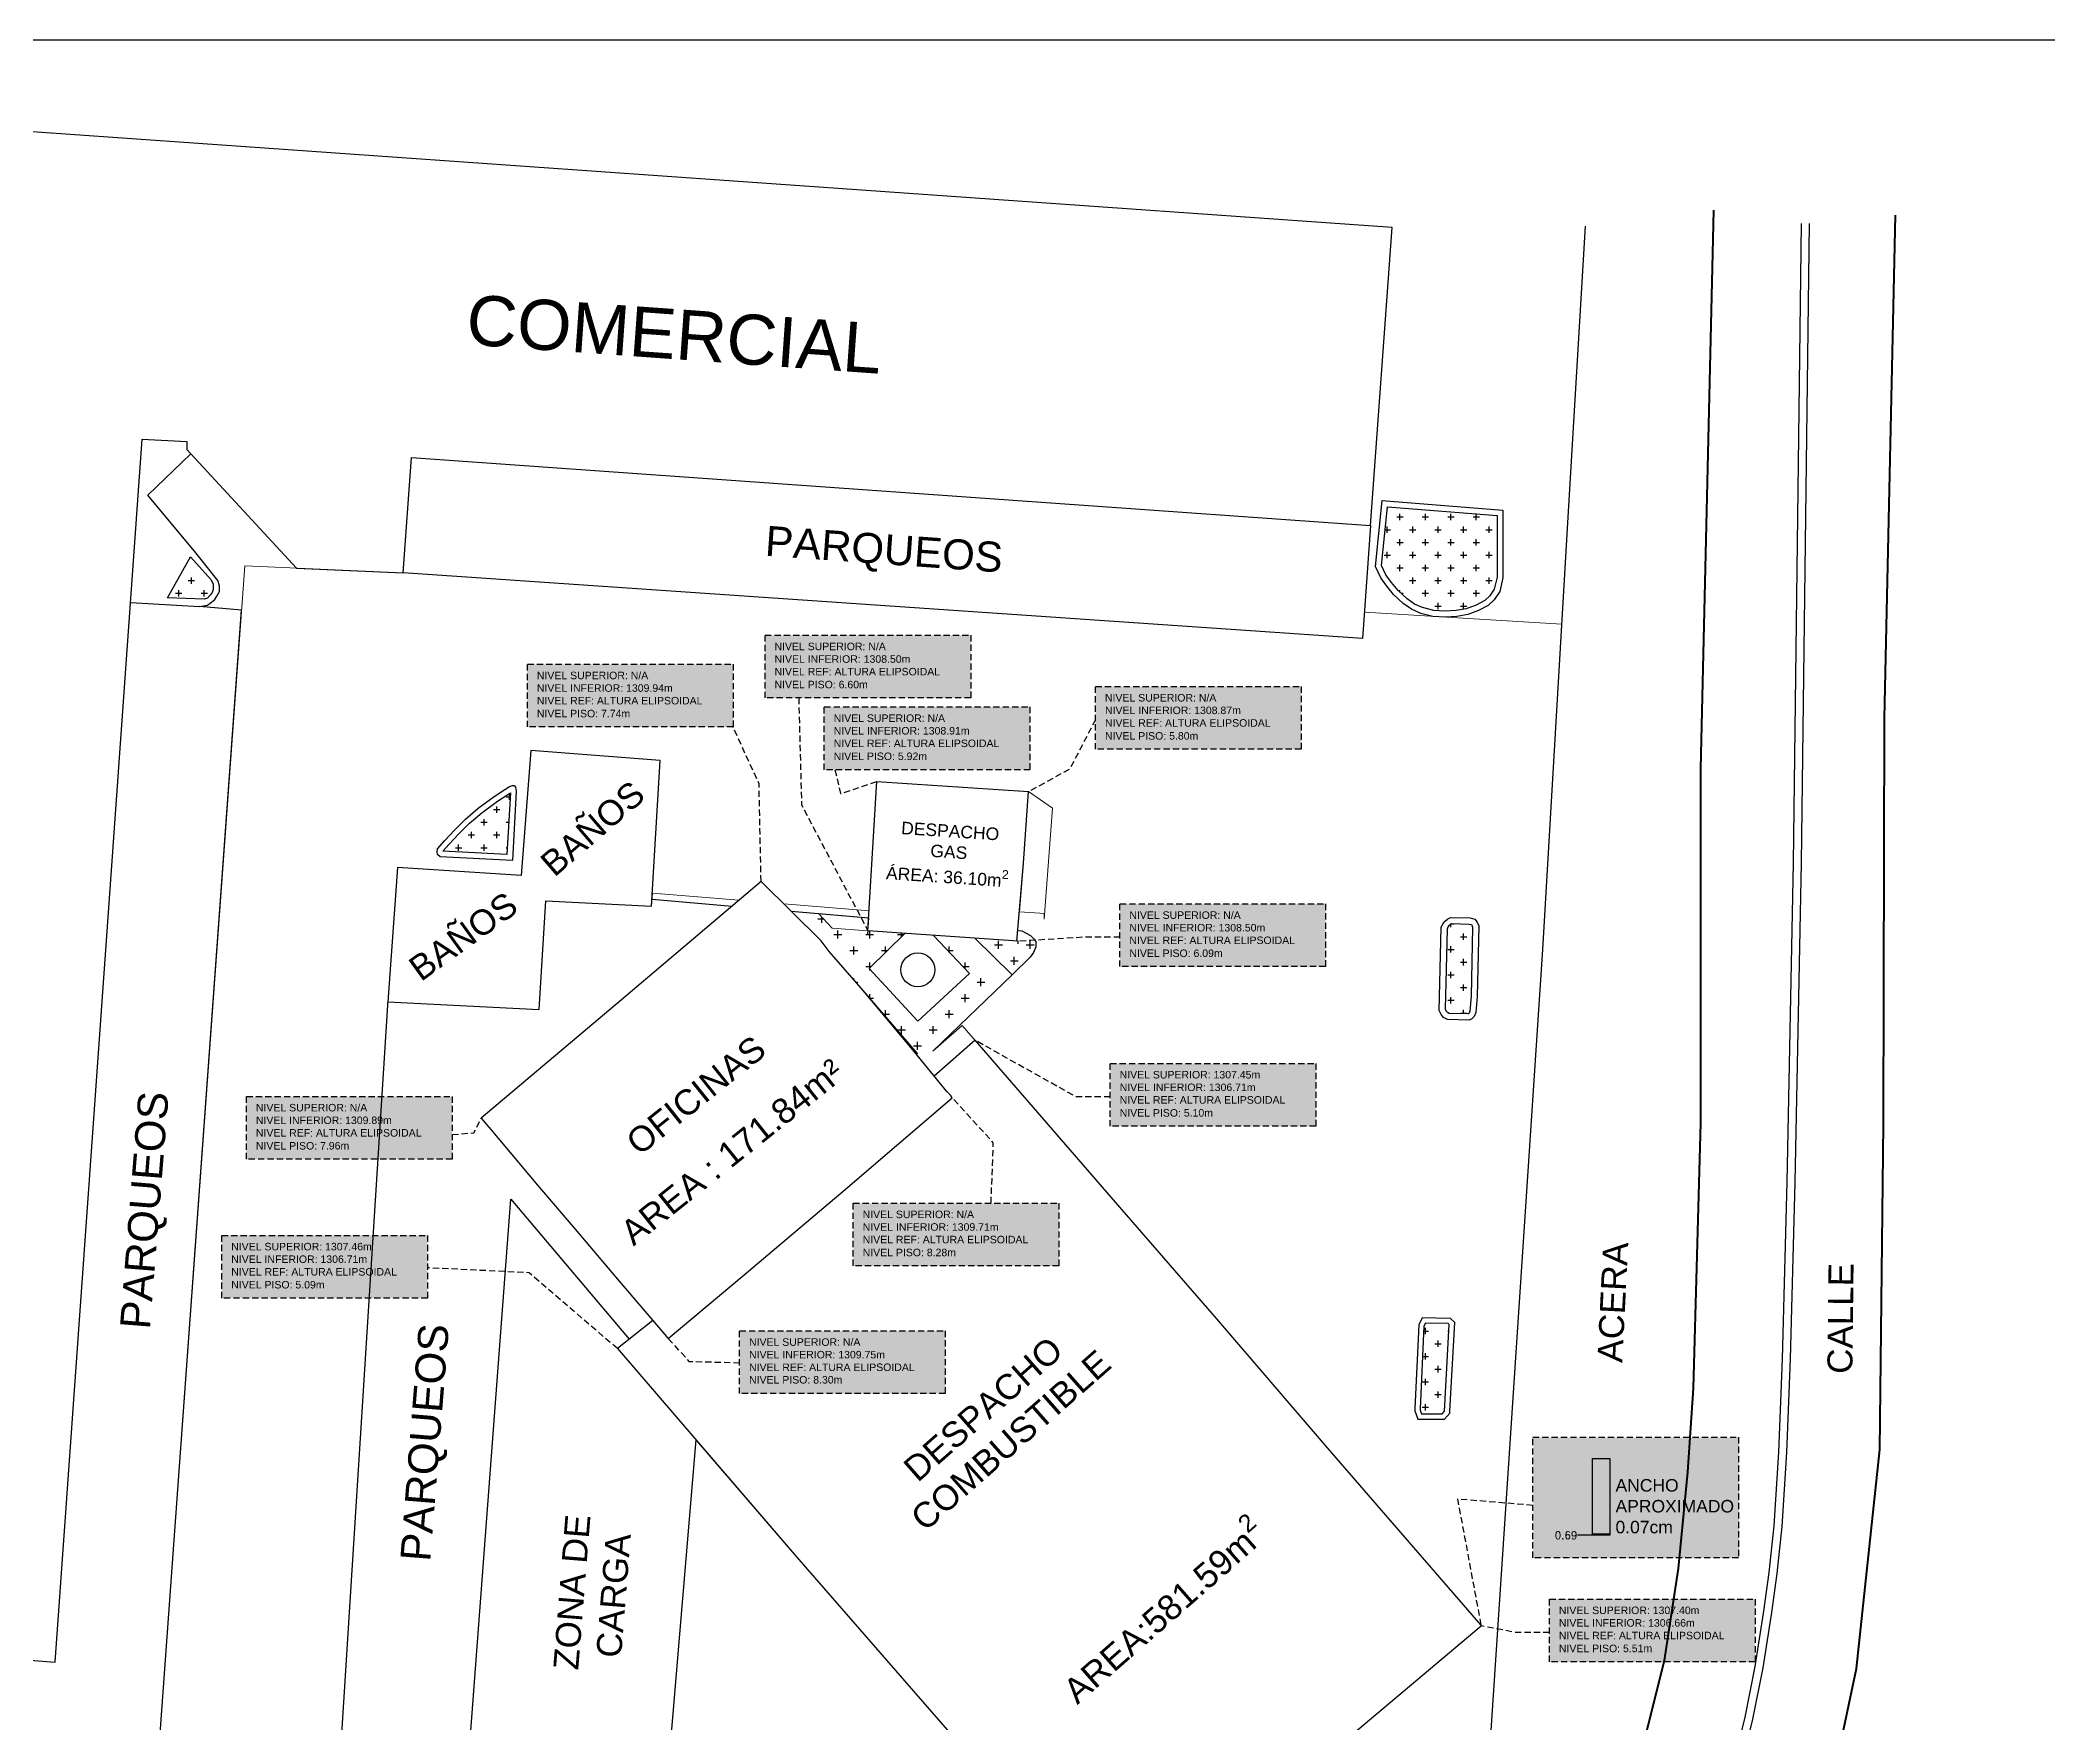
# Model space of a CAD drawing. Header units: millimetres. Extents: x 492832 to 493374, y 1106346 to 1106622.
# Drawn here: x 493252.7 to 493332.9, y 1106555.1 to 1106622.3 of the extents above; entities that cross this region are included whole.
import ezdxf

# ---------------------------------------------------------------- set-up
doc = ezdxf.new("R2010")
doc.units = ezdxf.units.MM
doc.linetypes.add('DASHED2', pattern=[0.375, 0.25, -0.125])
doc.layers.add('PLUMA-03 TEXTO', color=3, linetype='Continuous')
doc.layers.add('PLUMA-10', color=6, linetype='Continuous')
doc.styles.get("Standard").update_dxf_attribs({"font": 'simplex.shx'})
doc.styles.add('TIPO1', font='arial.ttf')
doc.dimstyles.get("Standard").update_dxf_attribs({"dimtxt": 0.18, "dimasz": 0.18, "dimexe": 0.18, "dimexo": 0.0625, "dimgap": 0.09, "dimtad": 0, "dimtih": 1, "dimtoh": 1, "dimdec": 4, "dimzin": 0, "dimdsep": 46, "dimtxsty": 'Standard', "dimcen": 0.09, "dimadec": 0, "dimazin": 0, "dimtfac": 1, "dimtdec": 4, "dimtofl": 0, "dimtmove": 0, "dimatfit": 3, "dimfxl": 1, "dimtolj": 1, "dimtzin": 0, "dimarcsym": 0})
pattern_1 = [(0, (225.3489, 7.04336), (0.508, 0.508), [0.254, -0.762]), (90, (225.4759, 6.91636), (-0.508, 0.508), [0.254, -0.762])]

# ---------------------------------------------------------------- blocks, each defined once
blk = doc.blocks.new('*D152')
at = {"color": 0, "lineweight": -2, "transparency": 16777216}
for p, q in [((493314.726, 1106562.585), (493314.123, 1106562.585)), ((493314.726, 1106562.631), (493314.726, 1106562.585)), ((493315.416, 1106562.585), (493314.727, 1106562.585)), ((493315.416, 1106562.631), (493315.416, 1106562.585))]:
    blk.add_line(p, q, dxfattribs=at)
at = {"color": 0, "transparency": 16777216}
for points in [[(493314.727, 1106562.585), (493314.727, 1106562.585), (493314.726, 1106562.585)], [(493315.416, 1106562.585), (493315.416, 1106562.585), (493315.416, 1106562.585)]]:
    blk.add_solid(points, dxfattribs=at)
at = {"layer": 'Defpoints', "color": 0, "transparency": 16777216}
for p in [(493314.726, 1106562.631), (493315.416, 1106562.631), (493315.416, 1106562.585)]:
    blk.add_point(p, dxfattribs=at)
at = {"color": 0, "transparency": 16777216, "insert": (493313.673, 1106562.585), "char_height": 0.3, "attachment_point": 5}
blk.add_mtext('\\A1;0.69', dxfattribs=at)

msp = doc.modelspace()

# ---------------------------------------------------------------- hatches: boundary and pattern name
at = {"ltscale": 0.08}
h = msp.add_hatch(dxfattribs=at)
h.set_pattern_fill('CROSS', color=94, scale=0.08)
h.set_pattern_definition(pattern_1)
h.paths.add_polyline_path([(493307.324, 1106599.993), (493307.624, 1106599.777), (493307.946, 1106599.634), (493308.388, 1106599.523), (493308.84, 1106599.495), (493309.289, 1106599.523), (493309.684, 1106599.592), (493310.083, 1106599.739), (493310.423, 1106599.924), (493310.625, 1106600.101), (493310.802, 1106600.378), (493310.915, 1106600.856), (493310.915, 1106603.311), (493306.546, 1106603.661), (493306.308, 1106601.317), (493306.479, 1106600.946), (493306.702, 1106600.645), (493306.962, 1106600.326)])
h = msp.add_hatch(dxfattribs=at)
h.set_pattern_fill('CROSS', color=94, scale=0.08)
h.set_pattern_definition(pattern_1)
h.paths.add_polyline_path([(493259.645, 1106600.57), (493259.561, 1106600.752), (493258.741, 1106601.67), (493257.817, 1106600.026), (493259.282, 1106599.972), (493259.417, 1106600.02), (493259.527, 1106600.133), (493259.601, 1106600.238), (493259.645, 1106600.355)])
at = {"true_color": 0xfffffe}
h = msp.add_hatch(color=7, dxfattribs=at)
h.dxf.hatch_style = 1
h.paths.add_polyline_path([(493289.897, 1106598.532), (493281.686, 1106598.532), (493281.686, 1106596.027), (493289.897, 1106596.027)])
h = msp.add_hatch(color=7, dxfattribs=at)
h.dxf.hatch_style = 1
h.paths.add_polyline_path([(493280.408, 1106597.373), (493272.197, 1106597.373), (493272.197, 1106594.868), (493280.408, 1106594.868)])
h = msp.add_hatch(color=7, dxfattribs=at)
h.dxf.hatch_style = 1
h.paths.add_polyline_path([(493303.095, 1106596.482), (493294.884, 1106596.482), (493294.884, 1106593.978), (493303.095, 1106593.978)])
h = msp.add_hatch(color=7, dxfattribs=at)
h.dxf.hatch_style = 1
h.paths.add_polyline_path([(493292.263, 1106595.667), (493284.051, 1106595.667), (493284.051, 1106593.162), (493292.263, 1106593.162)])
at = {"ltscale": 0.08}
h = msp.add_hatch(dxfattribs=at)
h.set_pattern_fill('CROSS', color=94, scale=0.08)
h.set_pattern_definition(pattern_1)
h.paths.add_polyline_path([(493271.38, 1106589.778), (493271.517, 1106592.24), (493271.418, 1106592.176), (493271.003, 1106591.908), (493270.376, 1106591.444), (493269.88, 1106591.021), (493269.449, 1106590.586), (493269.07, 1106590.185), (493268.824, 1106589.903), (493268.824, 1106589.902)])
h = msp.add_hatch()
h.set_pattern_fill('CROSS', color=94, scale=0.1)
h.set_pattern_definition([(0, (493287.6089, 1106584.6709), (0.635, 0.635), [0.3175, -0.9525]), (90, (493287.7677, 1106584.51215), (-0.635, 0.635), [0.3175, -0.9525])])
h.paths.add_polyline_path([(493287.285, 1106586.627), (493285.792, 1106586.732), (493284.361, 1106586.833), (493283.816, 1106587.423), (493282.725, 1106587.517), (493283.927, 1106586.328), (493284.252, 1106585.903), (493285.518, 1106584.439), (493287.778, 1106581.825), (493291.181, 1106584.784), (493289.625, 1106586.461), (493288.413, 1106586.547), (493289.854, 1106585.024), (493287.79, 1106583.122), (493285.844, 1106585.228)])
at = {"true_color": 0xfffffe}
h = msp.add_hatch(color=7, dxfattribs=at)
h.dxf.hatch_style = 1
h.paths.add_polyline_path([(493304.069, 1106587.801), (493295.858, 1106587.801), (493295.858, 1106585.296), (493304.069, 1106585.296)])
h = msp.add_hatch()
h.set_pattern_fill('CROSS', color=94, scale=0.1)
h.set_pattern_definition([(0, (493299.1003, 1106467.42204), (0.635, 0.635), [0.3175, -0.9525]), (90, (493299.25905, 1106467.2633), (-0.635, 0.635), [0.3175, -0.9525])])
h.paths.add_polyline_path([(493292.493, 1106586.083), (493292.493, 1106586.284), (493292.429, 1106586.397), (493292.287, 1106586.545), (493291.937, 1106586.728), (493291.782, 1106586.74), (493291.746, 1106586.311), (493290.06, 1106586.431), (493291.549, 1106584.976), (493292.279, 1106585.679), (493292.407, 1106585.863)])
at = {"ltscale": 0.08}
h = msp.add_hatch(dxfattribs=at)
h.set_pattern_fill('CROSS', color=94, scale=0.08)
h.set_pattern_definition(pattern_1)
h.paths.add_polyline_path([(493309.943, 1106586.877), (493309.914, 1106586.951), (493309.894, 1106586.976), (493309.807, 1106586.999), (493309.11, 1106587.016), (493309.076, 1106587.001), (493309.012, 1106586.948), (493308.962, 1106586.887), (493308.932, 1106586.811), (493308.853, 1106583.597), (493308.893, 1106583.509), (493308.934, 1106583.459), (493309, 1106583.421), (493309.752, 1106583.406), (493309.771, 1106583.414), (493309.8, 1106583.44), (493309.83, 1106583.516), (493309.879, 1106584.12)])
at = {"true_color": 0xfffffe}
h = msp.add_hatch(color=7, dxfattribs=at)
h.dxf.hatch_style = 1
h.paths.add_polyline_path([(493303.683, 1106581.426), (493295.471, 1106581.426), (493295.471, 1106578.921), (493303.683, 1106578.921)])
h = msp.add_hatch(color=7, dxfattribs=at)
h.dxf.hatch_style = 1
h.paths.add_polyline_path([(493269.189, 1106580.11), (493260.977, 1106580.11), (493260.977, 1106577.606), (493269.189, 1106577.606)])
h = msp.add_hatch(color=7, dxfattribs=at)
h.dxf.hatch_style = 1
h.paths.add_polyline_path([(493293.419, 1106575.848), (493285.208, 1106575.848), (493285.208, 1106573.344), (493293.419, 1106573.344)])
h = msp.add_hatch(color=7, dxfattribs=at)
h.dxf.hatch_style = 1
h.paths.add_polyline_path([(493268.204, 1106574.561), (493259.992, 1106574.561), (493259.992, 1106572.057), (493268.204, 1106572.057)])
h = msp.add_hatch(color=7, dxfattribs=at)
h.dxf.hatch_style = 1
h.paths.add_polyline_path([(493288.883, 1106570.749), (493280.671, 1106570.749), (493280.671, 1106568.244), (493288.883, 1106568.244)])
at = {"ltscale": 0.08}
h = msp.add_hatch(dxfattribs=at)
h.set_pattern_fill('CROSS', color=94, scale=0.08)
h.set_pattern_definition(pattern_1)
h.paths.add_polyline_path([(493309.011, 1106571.001), (493308.971, 1106571.041), (493308.057, 1106571.063), (493307.994, 1106570.932), (493307.841, 1106567.579), (493307.897, 1106567.435), (493308.722, 1106567.435), (493308.816, 1106567.538)])
at = {"true_color": 0xfffffe}
h = msp.add_hatch(color=7, dxfattribs=at)
h.dxf.hatch_style = 1
h.paths.add_polyline_path([(493320.578, 1106566.48), (493312.367, 1106566.48), (493312.367, 1106561.682), (493320.578, 1106561.682)])
h = msp.add_hatch(color=7, dxfattribs=at)
h.dxf.hatch_style = 1
h.paths.add_polyline_path([(493321.222, 1106560.035), (493313.01, 1106560.035), (493313.01, 1106557.53), (493321.222, 1106557.53)])

# ---------------------------------------------------------------- linework, layer by layer
at = {"lineweight": 0}
for p, q in [((493260.907, 1106601.301), (493257.089, 1106548.625)), ((493267.234, 1106601.024), (493260.907, 1106601.301)), ((493305.543, 1106598.408), (493267.234, 1106601.024)), ((493305.618, 1106599.451), (493305.543, 1106598.408)), ((493313.502, 1106598.971), (493305.618, 1106599.451)), ((493312.743, 1106585.987), (493313.502, 1106598.971)), ((493293.16, 1106591.627), (493292.835, 1106587.197)), ((493277.186, 1106588.23), (493277.155, 1106587.707)), ((493280.641, 1106587.948), (493277.186, 1106588.23)), ((493285.841, 1106587.523), (493282.437, 1106587.801)), ((493283.816, 1106587.423), (493284.361, 1106586.833)), ((493285.825, 1106587.251), (493283.816, 1106587.423)), ((493292.663, 1106587.434), (493291.845, 1106587.489)), ((493292.835, 1106587.413), (493292.663, 1106587.434)), ((493292.835, 1106587.197), (493292.835, 1106587.413)), ((493291.549, 1106584.976), (493290.06, 1106586.431)), ((493310.649, 1106554.387), (493312.743, 1106585.987)), ((493288.381, 1106581.927), (493291.549, 1106584.976)), ((493266.625, 1106583.887), (493264.691, 1106553.176)), ((493272.669, 1106583.587), (493266.625, 1106583.887)), ((493289.56, 1106582.949), (493288.381, 1106581.927)), ((493287.743, 1106581.795), (493287.778, 1106581.825)), ((493269.788, 1106552.834), (493271.528, 1106576.01)), ((493271.528, 1106576.01), (493276.264, 1106570.417))]:
    msp.add_line(p, q, dxfattribs=at)
at = {"color": 7, "lineweight": 0}
for p, q in [((493292.01, 1106589.433), (493292.202, 1106592.298)), ((493292.202, 1106592.298), (493293.16, 1106591.627)), ((493291.845, 1106587.489), (493292.01, 1106589.433)), ((493284.361, 1106586.833), (493285.789, 1106586.732)), ((493285.789, 1106586.732), (493285.813, 1106587.059)), ((493285.813, 1106587.059), (493285.825, 1106587.251)), ((493285.518, 1106584.439), (493287.743, 1106581.795)), ((493287.778, 1106581.825), (493285.518, 1106584.439)), ((493295.859, 1106575.696), (493289.56, 1106582.949)), ((493278.917, 1106566.404), (493282.937, 1106561.728)), ((493310.283, 1106558.968), (493310.272, 1106559.003))]:
    msp.add_line(p, q, dxfattribs=at)
at = {"flags": 128}
for points in [[(493229.187, 1106559.449), (493253.331, 1106557.52), (493256.812, 1106606.368), (493258.594, 1106606.267), (493258.594, 1106605.945), (493262.972, 1106601.21), (493267.234, 1106601.024), (493267.573, 1106605.633), (493305.868, 1106602.911), (493306.728, 1106614.817), (493245.794, 1106619.1), (493243.155, 1106582.84), (493231.433, 1106583.612), (493229.187, 1106559.449)], [(493240.791, 1106550.949), (493255.415, 1106548.93), (493273.469, 1106545.635), (493277.679, 1106544.917), (493284.009, 1106543.929), (493295.032, 1106542.451), (493299.579, 1106542.037), (493301.936, 1106542.986), (493307.326, 1106545.782), (493309.888, 1106550.354), (493310.649, 1106554.387), (493312.743, 1106585.987), (493313.753, 1106603.247), (493314.453, 1106614.874)], [(493256.346, 1106599.834), (493259.099, 1106599.68), (493259.422, 1106599.73), (493259.574, 1106599.851), (493259.716, 1106599.961), (493259.793, 1106600.094), (493259.895, 1106600.279), (493259.895, 1106600.507), (493259.836, 1106600.72), (493258.959, 1106601.828), (493257.031, 1106604.126), (493258.749, 1106605.778)], [(493306.332, 1106603.918), (493311.154, 1106603.532), (493311.154, 1106600.828), (493311.026, 1106600.283), (493310.808, 1106599.944), (493310.561, 1106599.726), (493310.182, 1106599.52), (493309.746, 1106599.359), (493309.317, 1106599.285), (493308.84, 1106599.255), (493308.351, 1106599.285), (493307.868, 1106599.407), (493307.504, 1106599.568), (493307.172, 1106599.807), (493306.788, 1106600.161), (493306.513, 1106600.498), (493306.272, 1106600.823), (493306.063, 1106601.276), (493306.332, 1106603.918)], [(493305.868, 1106602.911), (493305.543, 1106598.408), (493267.234, 1106601.024)], [(493257.817, 1106600.026), (493258.741, 1106601.67), (493259.561, 1106600.752), (493259.645, 1106600.57), (493259.645, 1106600.355), (493259.601, 1106600.238), (493259.527, 1106600.133), (493259.417, 1106600.02), (493259.282, 1106599.972), (493257.817, 1106600.026)], [(493252.281, 1106557.604), (493251.903, 1106553.083), (493257.38, 1106552.641), (493260.779, 1106599.54), (493259.099, 1106599.68)], [(493266.625, 1106583.887), (493272.669, 1106583.587), (493272.931, 1106587.923), (493277.155, 1106587.707), (493277.499, 1106593.529), (493272.338, 1106593.932), (493271.949, 1106588.936), (493267.002, 1106589.253), (493266.625, 1106583.887)], [(493268.611, 1106590.007), (493268.901, 1106590.339), (493269.284, 1106590.746), (493269.723, 1106591.189), (493270.233, 1106591.624), (493270.873, 1106592.097), (493271.294, 1106592.369), (493271.475, 1106592.486), (493271.595, 1106592.533), (493271.668, 1106592.533), (493271.715, 1106592.46), (493271.751, 1106592.303), (493271.596, 1106589.537), (493268.706, 1106589.678), (493268.608, 1106589.779), (493268.587, 1106589.887), (493268.611, 1106590.007)], [(493277.172, 1106587.992), (493280.37, 1106587.718)], [(493282.725, 1106587.517), (493285.825, 1106587.251)], [(493287.285, 1106586.627), (493285.844, 1106585.228)], [(493291.783, 1106586.74), (493291.937, 1106586.728), (493292.287, 1106586.545), (493292.429, 1106586.397), (493292.493, 1106586.284), (493292.493, 1106586.083), (493292.407, 1106585.863), (493292.279, 1106585.679), (493291.549, 1106584.976), (493290.06, 1106586.431)], [(493309.061, 1106587.26), (493309.841, 1106587.24), (493310.036, 1106587.19), (493310.126, 1106587.072), (493310.187, 1106586.921), (493310.121, 1106584.107), (493310.069, 1106583.459), (493310.004, 1106583.299), (493309.904, 1106583.207), (493309.799, 1106583.163), (493308.934, 1106583.181), (493308.775, 1106583.271), (493308.686, 1106583.379), (493308.609, 1106583.546), (493308.691, 1106586.86), (493308.75, 1106587.01), (493308.839, 1106587.119), (493308.947, 1106587.208), (493309.061, 1106587.26)], [(493285.844, 1106585.228), (493287.79, 1106583.122), (493289.854, 1106585.024), (493288.413, 1106586.547)], [(493264.691, 1106553.176), (493266.631, 1106583.976)], [(493269.788, 1106552.834), (493271.528, 1106576.01), (493276.264, 1106570.417)], [(493278.917, 1106566.404), (493277.741, 1106552.3)]]:
    msp.add_lwpolyline(points, dxfattribs=at)
at = {"color": 252, "lineweight": 40, "flags": 128}
for points in [[(493243.829, 1106546.427), (493253.143, 1106545.04), (493267.941, 1106542.366), (493273.853, 1106541.177), (493279.27, 1106540.199), (493284.849, 1106539.332), (493291.151, 1106538.712), (493295.635, 1106538.485), (493299.375, 1106538.691), (493302.453, 1106539.352), (493304.814, 1106540.054), (493307.376, 1106541.335), (493310.186, 1106543.731), (493312.626, 1106546.418), (493313.99, 1106548.298), (493315.625, 1106551.298), (493316.72, 1106554.087), (493317.609, 1106557.584), (493318.167, 1106561.26), (493318.539, 1106565.106), (493318.767, 1106568.459), (493319.056, 1106579.054), (493319.056, 1106593.21), (493319.574, 1106615.511)], [(493335.291, 1106529.217), (493326.263, 1106531.321), (493323.038, 1106532.407), (493321.119, 1106533.576), (493319.698, 1106534.93), (493318.357, 1106536.656), (493317.028, 1106538.767), (493318.317, 1106540.347), (493319.821, 1106542.185), (493320.606, 1106543.608), (493321.737, 1106545.842), (493322.966, 1106548.601), (493324.264, 1106552.473), (493325.265, 1106557.268), (493326.201, 1106566.012), (493326.35, 1106579), (493326.383, 1106595.221), (493326.824, 1106615.313)]]:
    msp.add_lwpolyline(points, dxfattribs=at)
at = {"color": 41, "lineweight": 30, "flags": 128}
for points in [[(493313.888, 1106541.865), (493314.681, 1106542.725), (493315.312, 1106543.463), (493316.603, 1106545.265), (493317.611, 1106546.903), (493318.255, 1106548.098), (493319.102, 1106549.817), (493319.909, 1106552.025), (493320.42, 1106553.703), (493320.823, 1106555.315), (493321.226, 1106557.342), (493321.576, 1106559.55), (493321.778, 1106561.094), (493321.979, 1106562.96), (493322.168, 1106565.906), (493322.315, 1106569.639), (493322.504, 1106576.682), (493322.759, 1106589.446), (493323.076, 1106614.983)], [(493314.125, 1106541.647), (493314.922, 1106542.511), (493315.566, 1106543.265), (493316.871, 1106545.087), (493317.889, 1106546.742), (493318.541, 1106547.951), (493319.398, 1106549.69), (493320.214, 1106551.922), (493320.73, 1106553.617), (493321.137, 1106555.244), (493321.542, 1106557.286), (493321.894, 1106559.504), (493322.097, 1106561.056), (493322.3, 1106562.933), (493322.489, 1106565.889), (493322.637, 1106569.628), (493322.825, 1106576.675), (493323.08, 1106589.441), (493323.398, 1106614.979)]]:
    msp.add_lwpolyline(points, dxfattribs=at)
at = {"flags": 128}
for points in [[(493306.546, 1106603.661), (493310.915, 1106603.311), (493310.915, 1106600.856), (493310.802, 1106600.378), (493310.625, 1106600.101), (493310.423, 1106599.924), (493310.083, 1106599.739), (493309.684, 1106599.592), (493309.289, 1106599.523), (493308.84, 1106599.495), (493308.388, 1106599.523), (493307.946, 1106599.634), (493307.624, 1106599.777), (493307.324, 1106599.993), (493306.962, 1106600.326), (493306.702, 1106600.645), (493306.479, 1106600.946), (493306.308, 1106601.317)], [(493268.824, 1106589.903), (493269.07, 1106590.185), (493269.449, 1106590.586), (493269.88, 1106591.021), (493270.376, 1106591.444), (493271.003, 1106591.908), (493271.418, 1106592.176), (493271.517, 1106592.24), (493271.38, 1106589.778), (493268.824, 1106589.902)], [(493309.11, 1106587.016), (493309.807, 1106586.999), (493309.894, 1106586.976), (493309.914, 1106586.951), (493309.943, 1106586.877), (493309.879, 1106584.12), (493309.83, 1106583.516), (493309.8, 1106583.44), (493309.771, 1106583.414), (493309.752, 1106583.406), (493309, 1106583.421), (493308.934, 1106583.459), (493308.893, 1106583.509), (493308.853, 1106583.597), (493308.932, 1106586.811), (493308.962, 1106586.887), (493309.012, 1106586.948), (493309.076, 1106587.001)]]:
    msp.add_lwpolyline(points, close=True, dxfattribs=at)
at = {"color": 253, "linetype": 'DASHED2'}
for points in [[(493281.686, 1106598.532), (493289.897, 1106598.532), (493289.897, 1106596.027), (493281.686, 1106596.027)], [(493272.197, 1106597.373), (493280.408, 1106597.373), (493280.408, 1106594.868), (493272.197, 1106594.868)], [(493294.884, 1106596.482), (493303.095, 1106596.482), (493303.095, 1106593.978), (493294.884, 1106593.978)], [(493284.051, 1106595.667), (493292.263, 1106595.667), (493292.263, 1106593.162), (493284.051, 1106593.162)], [(493295.858, 1106587.801), (493304.069, 1106587.801), (493304.069, 1106585.296), (493295.858, 1106585.296)], [(493295.471, 1106581.426), (493303.683, 1106581.426), (493303.683, 1106578.921), (493295.471, 1106578.921)], [(493260.977, 1106580.11), (493269.189, 1106580.11), (493269.189, 1106577.606), (493260.977, 1106577.606)], [(493285.208, 1106575.848), (493293.419, 1106575.848), (493293.419, 1106573.344), (493285.208, 1106573.344)], [(493259.992, 1106574.561), (493268.204, 1106574.561), (493268.204, 1106572.057), (493259.992, 1106572.057)], [(493280.671, 1106570.749), (493288.883, 1106570.749), (493288.883, 1106568.244), (493280.671, 1106568.244)], [(493312.345, 1106566.501), (493320.557, 1106566.501), (493320.557, 1106561.682), (493312.345, 1106561.682)], [(493313.01, 1106560.035), (493321.222, 1106560.035), (493321.222, 1106557.53), (493313.01, 1106557.53)]]:
    msp.add_lwpolyline(points, close=True, dxfattribs=at)
at = {"color": 253, "linetype": 'DASHED2', "flags": 128}
for points in [[(493283.029, 1106596.027), (493283.143, 1106591.758), (493285.789, 1106586.735)], [(493281.528, 1106588.7), (493281.444, 1106592.604), (493280.408, 1106594.868)], [(493294.884, 1106595.156), (493293.853, 1106593.19), (493292.222, 1106592.284)], [(493284.477, 1106593.162), (493284.704, 1106592.211), (493286.154, 1106592.695)], [(493295.858, 1106586.475), (493294.481, 1106586.475), (493291.791, 1106586.308)], [(493295.471, 1106580.099), (493294.095, 1106580.099), (493290.073, 1106582.358)], [(493290.711, 1106575.848), (493290.801, 1106578.258), (493289.164, 1106580.058)], [(493269.189, 1106578.588), (493270.059, 1106578.662), (493270.353, 1106579.241)], [(493275.79, 1106570.042), (493272.26, 1106573.07), (493268.204, 1106573.269)], [(493280.671, 1106569.463), (493278.67, 1106569.518), (493277.816, 1106570.447)], [(493312.345, 1106563.778), (493309.339, 1106564.031), (493310.272, 1106559.003)], [(493313.01, 1106558.708), (493311.634, 1106558.708), (493310.283, 1106558.968)]]:
    msp.add_lwpolyline(points, dxfattribs=at)
for points in [[(493307.628, 1106567.55), (493307.754, 1106567.225), (493308.814, 1106567.225), (493309.027, 1106567.457), (493309.027, 1106567.543), (493309.225, 1106571.083), (493309.06, 1106571.249), (493307.926, 1106571.276), (493307.787, 1106570.984), (493307.634, 1106567.643)], [(493307.84, 1106567.582), (493307.897, 1106567.435), (493308.722, 1106567.435), (493308.817, 1106567.538), (493308.817, 1106567.549), (493309.011, 1106571.001), (493308.971, 1106571.041), (493308.057, 1106571.063), (493307.994, 1106570.932), (493307.844, 1106567.63)]]:
    msp.add_lwpolyline(points, close=True)
at = {"color": 5}
msp.add_lwpolyline([(493314.726, 1106565.65), (493315.416, 1106565.65), (493315.416, 1106562.631), (493314.726, 1106562.631)], close=True, dxfattribs=at)
at = {"lineweight": 30}
for points in [[(493285.794, 1106586.737, 0), (493286.154, 1106592.695, 0)], [(493286.154, 1106592.695, 0), (493292.202, 1106592.298, 0), (493292.222, 1106592.284, 0)], [(493291.746, 1106586.311, 0), (493292.01, 1106589.433, 0), (493292.202, 1106592.298, 0)], [(493291.787, 1106586.201, 0), (493291.791, 1106586.308, 0), (493285.792, 1106586.732, 0), (493285.789, 1106586.735, 0), (493285.781, 1106586.629, 0), (493285.781, 1106586.624, 0), (493285.779, 1106586.596, 0), (493285.778, 1106586.596, 0)], [(493277.204, 1106571.161, 0), (493275.79, 1106570.042, 0), (493282.937, 1106561.728, 0), (493286.176, 1106558.015, 0), (493290.491, 1106553.06, 0), (493295.937, 1106546.717, 0), (493295.957, 1106546.7, 0), (493303.549, 1106553.301, 0), (493310.283, 1106558.968, 0), (493310.272, 1106559.003, 0), (493304.146, 1106566.078, 0), (493299.805, 1106571.137, 0), (493295.859, 1106575.696, 0), (493290.073, 1106582.358, 0), (493288.441, 1106580.928, 0)]]:
    msp.add_polyline3d(points, dxfattribs=at)
msp.add_polyline3d([(493288.947, 1106580.306, 0), (493287.521, 1106582.059, 0), (493285.518, 1106584.439, 0), (493284.252, 1106585.903, 0), (493283.927, 1106586.328, 0), (493281.528, 1106588.7, 0), (493275.95, 1106583.967, 0), (493270.353, 1106579.241, 0), (493270.492, 1106579.071, 0), (493270.485, 1106579.08, 0), (493270.733, 1106578.786, 0), (493272.601, 1106576.574, 0), (493274.101, 1106574.808, 0), (493275.865, 1106572.733, 0), (493277.666, 1106570.619, 0), (493277.734, 1106570.535, 0), (493277.784, 1106570.475, 0), (493277.797, 1106570.456, 0), (493277.816, 1106570.447, 0), (493280.857, 1106572.981, 0), (493284.802, 1106576.33, 0), (493289.164, 1106580.058, 0), (493289.085, 1106580.157, 0), (493289.028, 1106580.234, 0)], close=True, dxfattribs=at)
msp.add_circle((493287.789, 1106585.167), 0.679)
at = {"layer": 'PLUMA-10', "color": 7, "elevation": 1119.5, "flags": 128}
msp.add_lwpolyline([(493213.969, 1106512.3), (493373.969, 1106512.3), (493373.969, 1106622.3), (493213.969, 1106622.3), (493213.969, 1106512.3)], dxfattribs=at)

# ---------------------------------------------------------------- texts
at = {"layer": 'PLUMA-03 TEXTO', "color": 34, "style": 'TIPO1'}
for s, insert, char_height, width, attachment_point, rotation in [('COMERCIAL', (493269.851, 1106612.147), 2, 9.387, 1, 355.93396), ('PARQUEOS', (493281.743, 1106602.908), 1.2, 9.387, 1, 355.93396), ('BAÑOS', (493272.617, 1106589.6), 1, 9.387, 1, 40.77834), ('\\A1;DESPACHO\\PGAS\\PÁREA: 36.10m{\\H0.7x;\\S2^ ;}', (493289.097, 1106590.964), 0.5, 9.387, 2, 356.2444), ('BAÑOS', (493267.355, 1106585.484), 1, 9.387, 1, 35.83702), ('OFICINAS', (493276.037, 1106578.495), 1, 9.387, 1, 38.6634), ('AREA : 171.84m²', (493275.807, 1106574.893), 1, 11.1828, 1, 38.6634), ('PARQUEOS', (493255.921, 1106570.881), 1.2, 9.387, 1, 85.44591), ('ACERA', (493314.919, 1106569.513), 1, 9.387, 1, 87.14931), ('CALLE', (493324.105, 1106569.04), 1, 9.387, 1, 89.34207), ('PARQUEOS', (493267.115, 1106561.606), 1.2, 9.387, 1, 85.44591), ('\\A1;DESPACHO\\PCOMBUSTIBLE ', (493290.062, 1106568.008), 1, 11.1828, 2, 41.35531), ('ZONA DE CARGA', (493273.472, 1106560.354), 1, 9.387, 2, 85.44591), ('\\A1;AREA:581.59m{\\H0.7x;\\S2^ ;} ', (493293.269, 1106556.804), 1, 11.1828, 1, 41.35531)]:
    msp.add_mtext(s, dxfattribs=dict(at, insert=insert, char_height=char_height, width=width, attachment_point=attachment_point, rotation=rotation))
at = {"layer": 'PLUMA-03 TEXTO', "color": 142, "char_height": 0.3, "width": 9.387, "attachment_point": 1, "style": 'TIPO1'}
for s, insert in [('NIVEL SUPERIOR: N/A', (493282.061, 1106598.236)), ('NIVEL SUPERIOR: N/A', (493272.572, 1106597.077)), ('NIVEL INFERIOR: 1308.50m', (493282.062, 1106597.733)), ('NIVEL REF: ALTURA ELIPSOIDAL', (493282.062, 1106597.23)), ('NIVEL INFERIOR: 1309.94m', (493272.573, 1106596.574)), ('NIVEL PISO: 6.60m', (493282.062, 1106596.713)), ('NIVEL REF: ALTURA ELIPSOIDAL', (493272.573, 1106596.07)), ('NIVEL PISO: 7.74m', (493272.573, 1106595.554)), ('NIVEL SUPERIOR: N/A', (493295.259, 1106596.186)), ('NIVEL INFERIOR: 1308.87m', (493295.26, 1106595.683)), ('NIVEL SUPERIOR: N/A', (493284.426, 1106595.371)), ('NIVEL INFERIOR: 1308.91m', (493284.427, 1106594.868)), ('NIVEL REF: ALTURA ELIPSOIDAL', (493295.26, 1106595.18)), ('NIVEL PISO: 5.80m', (493295.26, 1106594.663)), ('NIVEL REF: ALTURA ELIPSOIDAL', (493284.427, 1106594.365)), ('NIVEL PISO: 5.92m', (493284.427, 1106593.848)), ('NIVEL SUPERIOR: N/A', (493296.233, 1106587.505)), ('NIVEL INFERIOR: 1308.50m', (493296.234, 1106587.002)), ('NIVEL REF: ALTURA ELIPSOIDAL', (493296.234, 1106586.499)), ('NIVEL PISO: 6.09m', (493296.234, 1106585.982)), ('NIVEL SUPERIOR: 1307.45m', (493295.846, 1106581.13)), ('NIVEL INFERIOR: 1306.71m', (493295.847, 1106580.627)), ('NIVEL SUPERIOR: N/A', (493261.352, 1106579.814)), ('NIVEL REF: ALTURA ELIPSOIDAL', (493295.847, 1106580.124)), ('NIVEL PISO: 5.10m', (493295.847, 1106579.607)), ('NIVEL INFERIOR: 1309.89m', (493261.353, 1106579.311)), ('NIVEL REF: ALTURA ELIPSOIDAL', (493261.353, 1106578.808)), ('NIVEL PISO: 7.96m', (493261.353, 1106578.292)), ('NIVEL SUPERIOR: N/A', (493285.583, 1106575.552)), ('NIVEL INFERIOR: 1309.71m', (493285.584, 1106575.049)), ('NIVEL SUPERIOR: 1307.46m', (493260.367, 1106574.265)), ('NIVEL INFERIOR: 1306.71m', (493260.369, 1106573.762)), ('NIVEL REF: ALTURA ELIPSOIDAL', (493285.584, 1106574.546)), ('NIVEL PISO: 8.28m', (493285.584, 1106574.03)), ('NIVEL REF: ALTURA ELIPSOIDAL', (493260.369, 1106573.259)), ('NIVEL PISO: 5.09m', (493260.369, 1106572.743)), ('NIVEL SUPERIOR: N/A', (493281.046, 1106570.453)), ('NIVEL INFERIOR: 1309.75m', (493281.047, 1106569.95)), ('NIVEL REF: ALTURA ELIPSOIDAL^JNIVEL PISO: 8.30m', (493281.047, 1106569.446)), ('NIVEL SUPERIOR: 1307.40m', (493313.385, 1106559.738)), ('NIVEL INFERIOR: 1306.66m', (493313.386, 1106559.236)), ('NIVEL REF: ALTURA ELIPSOIDAL', (493313.386, 1106558.732)), ('NIVEL PISO: 5.51m', (493313.386, 1106558.216))]:
    msp.add_mtext(s, dxfattribs=dict(at, insert=insert))
at = {"layer": 'PLUMA-03 TEXTO', "color": 34, "insert": (493315.647, 1106564.83), "char_height": 0.5, "width": 9.387, "attachment_point": 1, "style": 'TIPO1'}
msp.add_mtext('ANCHO\\PAPROXIMADO\\P0.07cm', dxfattribs=at)

# ---------------------------------------------------------------- dimensions: what is measured, and where the dimension line sits
at = {"color": 5}
dim = msp.add_linear_dim(base=(493315.416, 1106562.585), p1=(493314.726, 1106562.631), p2=(493315.416, 1106562.631), dimstyle='Standard', override={"dimscale": 0.001, "dimtxt": 300, "dimdec": 2}, dxfattribs=at)
dim.commit()
dim.dimension.update_dxf_attribs({"geometry": '*D152', "text_midpoint": (493313.673, 1106562.585), "dimtype": 160})

doc.saveas('drawing.dxf')
